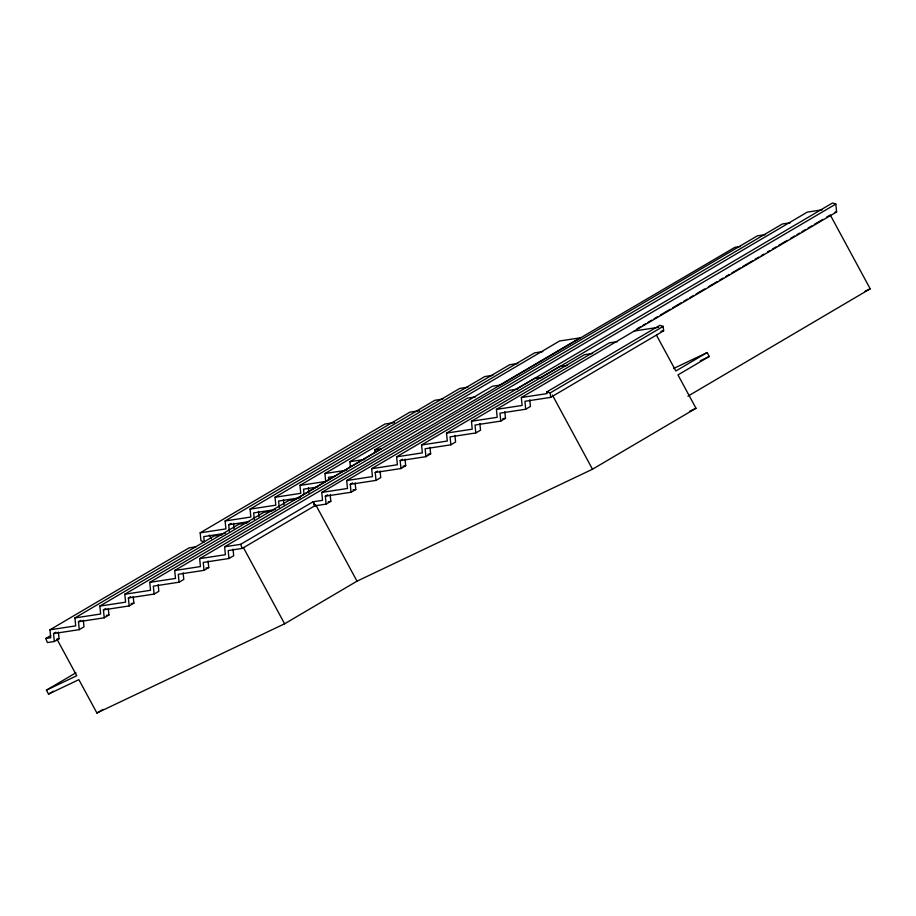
<?xml version="1.0" encoding="UTF-8"?>
<svg xmlns="http://www.w3.org/2000/svg" width="916" height="916" viewBox="0 0 916 916"><rect width="100%" height="100%" fill="white"/><g stroke="black" fill="none" stroke-linecap="round" stroke-linejoin="round"><path stroke-width="1.37" d="M225.416 533.307L203.741 536.616L204.268 541.86L200.959 540.761L200.169 532.837L384.949 424.016L394.43 422.562M200.169 532.837L225.909 528.898L225.118 520.975L409.899 412.154L419.379 410.7M225.118 520.975L250.858 517.036L250.068 509.113L434.848 400.292L442.978 399.055M58.384 632.132L59.036 638.738L54.319 641.509L47.38 642.574L45.8 638.486L50.746 637.731L49.956 629.807L189.062 547.883L195.829 546.852M250.068 509.113L275.808 505.174L275.018 497.262L459.798 388.43L467.927 387.193M229.355 531.36L228.691 524.754L231.05 523.368M49.956 629.807L75.696 625.868L74.906 617.945L214.012 536.02L222.13 534.784M275.018 497.262L300.757 493.323L299.967 485.4L484.747 376.568L492.877 375.331M74.906 617.945L100.646 614.006L99.855 606.083L238.962 524.17L247.08 522.922M299.967 485.4L325.707 481.461L324.917 473.538L509.697 364.717L517.826 363.469M54.319 641.509L53.529 633.586L55.887 632.2M45.8 638.486L50.723 635.59M99.855 606.083L125.595 602.155L124.805 594.232L263.911 512.307L272.041 511.059M350.393 466.954L349.866 461.675L534.646 352.855L542.776 351.607M53.529 633.586L79.268 629.647L78.478 621.735L80.837 620.338M124.805 594.232L150.545 590.293L149.755 582.37L288.861 500.445L295.215 499.472L381.182 448.84L374.827 449.813L375.079 452.458M374.827 449.813L559.596 340.992L580.114 337.855L498.728 385.785M78.478 621.735L104.218 617.796L103.428 609.873L105.798 608.476M149.755 582.37L175.494 578.431L174.704 570.508L467.412 398.116L475.541 396.88M103.428 609.873L129.167 605.934L128.377 598.011L130.748 596.625M79.268 629.647L83.986 626.876L83.333 620.269M174.704 570.508L200.444 566.569L199.654 558.645L492.361 386.266L500.491 385.018M199.654 558.645L225.393 554.707L224.615 546.783L734.895 247.331L740.368 246.496M104.218 617.796L108.935 615.014L108.283 608.407M224.615 546.783L240.633 544.333L313.066 501.773L322.546 500.331L321.756 492.407L757.383 235.847L765.501 234.599M129.167 605.934L133.885 603.152L133.232 596.556M128.377 598.011L154.117 594.072L158.834 591.289L158.182 584.694M321.756 492.407L347.496 488.468L346.706 480.545L782.333 223.985L790.451 222.737M154.117 594.072L153.338 586.148L179.067 582.21L183.784 579.427L183.131 572.832M346.706 480.545L372.446 476.606L371.656 468.683L807.282 212.123L822.076 209.856M179.067 582.21L178.288 574.286L204.016 570.347L203.238 562.435L228.966 558.497L228.187 550.573L242.213 548.421L314.646 505.861L326.119 504.109L325.329 496.186L327.688 494.8M204.016 570.347L208.745 567.577L208.081 560.97M371.656 468.683L397.395 464.744L396.605 456.832L509.548 390.308L517.689 389.06M325.329 496.186L351.068 492.247L350.278 484.324L352.637 482.938M396.605 456.832L422.345 452.893L421.555 444.97L534.497 378.445L542.627 377.209M228.966 558.497L233.695 555.714L233.03 549.108M350.278 484.324L376.018 480.396L375.228 472.473L377.587 471.076M515.983 389.403L832.495 202.986L835.816 204.05L836.594 211.974L521.353 397.521L522.143 405.445L496.403 409.383L497.193 417.307L471.454 421.245L472.244 429.169L446.504 433.108L447.294 441.031L421.555 444.97M446.504 433.108L559.447 366.583L567.577 365.347M326.119 504.109L330.836 501.327L330.184 494.732M375.228 472.473L400.968 468.534L400.178 460.611L402.536 459.214M540.234 378.125L835.816 204.05M351.068 492.247L355.786 489.476L355.133 482.869M471.454 421.245L584.408 354.721L592.526 353.484M376.018 480.396L380.735 477.614L380.083 471.007M496.403 409.383L609.358 342.87L617.476 341.622M636.929 328.867L640.616 326.691M643.078 325.249L645.551 323.795M648.013 322.34L651.7 320.165M654.173 318.722L657.86 316.535M660.322 315.093L670.18 309.287M672.642 307.833L681.264 302.761M683.725 301.307L687.424 299.131M689.885 297.677L693.584 295.502M696.045 294.059L704.667 288.975M708.354 286.8L716.976 281.727M719.438 280.273L723.136 278.098M725.598 276.643L729.296 274.468M731.758 273.025L740.38 267.941M742.842 266.487L752.7 260.694M755.162 259.239L758.849 257.064M761.31 255.61L763.784 254.156M767.471 251.98L769.932 250.537M772.406 249.083L776.092 246.908M778.554 245.454L787.176 240.381M790.874 238.206L794.573 236.03M797.035 234.576L799.496 233.122M801.958 231.679L805.656 229.504M808.118 228.05L811.816 225.874M814.278 224.42L822.9 219.348M826.587 217.172L830.285 214.997L870.2 288.815L687.927 396.17M400.968 468.534L405.685 465.752L405.032 459.145M400.178 460.611L425.917 456.672L430.635 453.889L429.982 447.294M425.917 456.672L425.127 448.748L450.867 444.81L455.584 442.027L454.931 435.432M450.867 444.81L450.077 436.886L475.816 432.947L480.534 430.176L479.881 423.57M521.353 397.521L547.092 393.582L546.921 391.853L659.863 325.329L663.173 326.394L663.619 330.848L550.665 397.372L524.937 401.311L525.715 409.234L499.976 413.173L500.766 421.085L475.026 425.024L475.816 432.947M500.766 421.085L505.483 418.314L504.83 411.708M546.921 391.853L550.23 392.907L663.173 326.394M673.581 368.507L707.152 352.557L709.27 356.473L677.966 374.919L696 408.273L592.492 469.232L357.011 581.168L284.613 623.796L96.913 713.014L78.879 679.661L48.525 694.088L46.407 690.16L75.925 672.779M525.715 409.234L530.433 406.452L529.78 399.845M48.525 694.088L53.449 691.179M707.152 352.557L675.848 370.991L656.554 335.325M96.913 713.014L103.027 709.419M700.236 360.778L709.27 356.473M865.07 291.254L870.2 288.815M46.407 690.16L76.749 675.733L56.918 639.059L59.036 638.738M689.542 411.341L696 408.273M835.003 212.214L836.594 211.974M634.307 331.008L658.684 327.275M660.905 331.26L663.619 330.848M502.781 418.726L505.483 418.314M349.866 461.675L364.774 459.397M427.932 454.302L430.635 453.889M324.917 473.538L346.591 470.217M335.267 476.286L328.5 477.316L328.752 479.961M402.983 466.164L405.685 465.752M317.096 487.106L303.551 489.178L304.066 494.457M300.265 497.72L278.59 501.041L279.254 507.636M353.072 489.888L355.786 489.476M275.315 509.582L253.64 512.903L254.304 519.498M328.226 501.728L330.836 501.327M228.691 524.754L249.015 521.651M206.031 567.989L208.745 567.577M131.183 603.564L133.885 603.152M106.233 615.426L108.935 615.014M552.382 395.048L592.492 469.232M315.825 504.991L357.011 581.168M314.108 503.708L315.23 505.781L313.352 501.739M243.393 547.55L284.613 623.796M209.329 535.07L211.356 538.837M313.066 501.773L314.646 505.861M240.633 544.333L242.213 548.421M550.23 392.907L550.665 397.372M308.394 487.724L308.921 493.003M283.445 499.575L283.971 504.865M258.495 511.437L259.022 516.727M233.546 523.299L234.072 528.578"/></g></svg>
